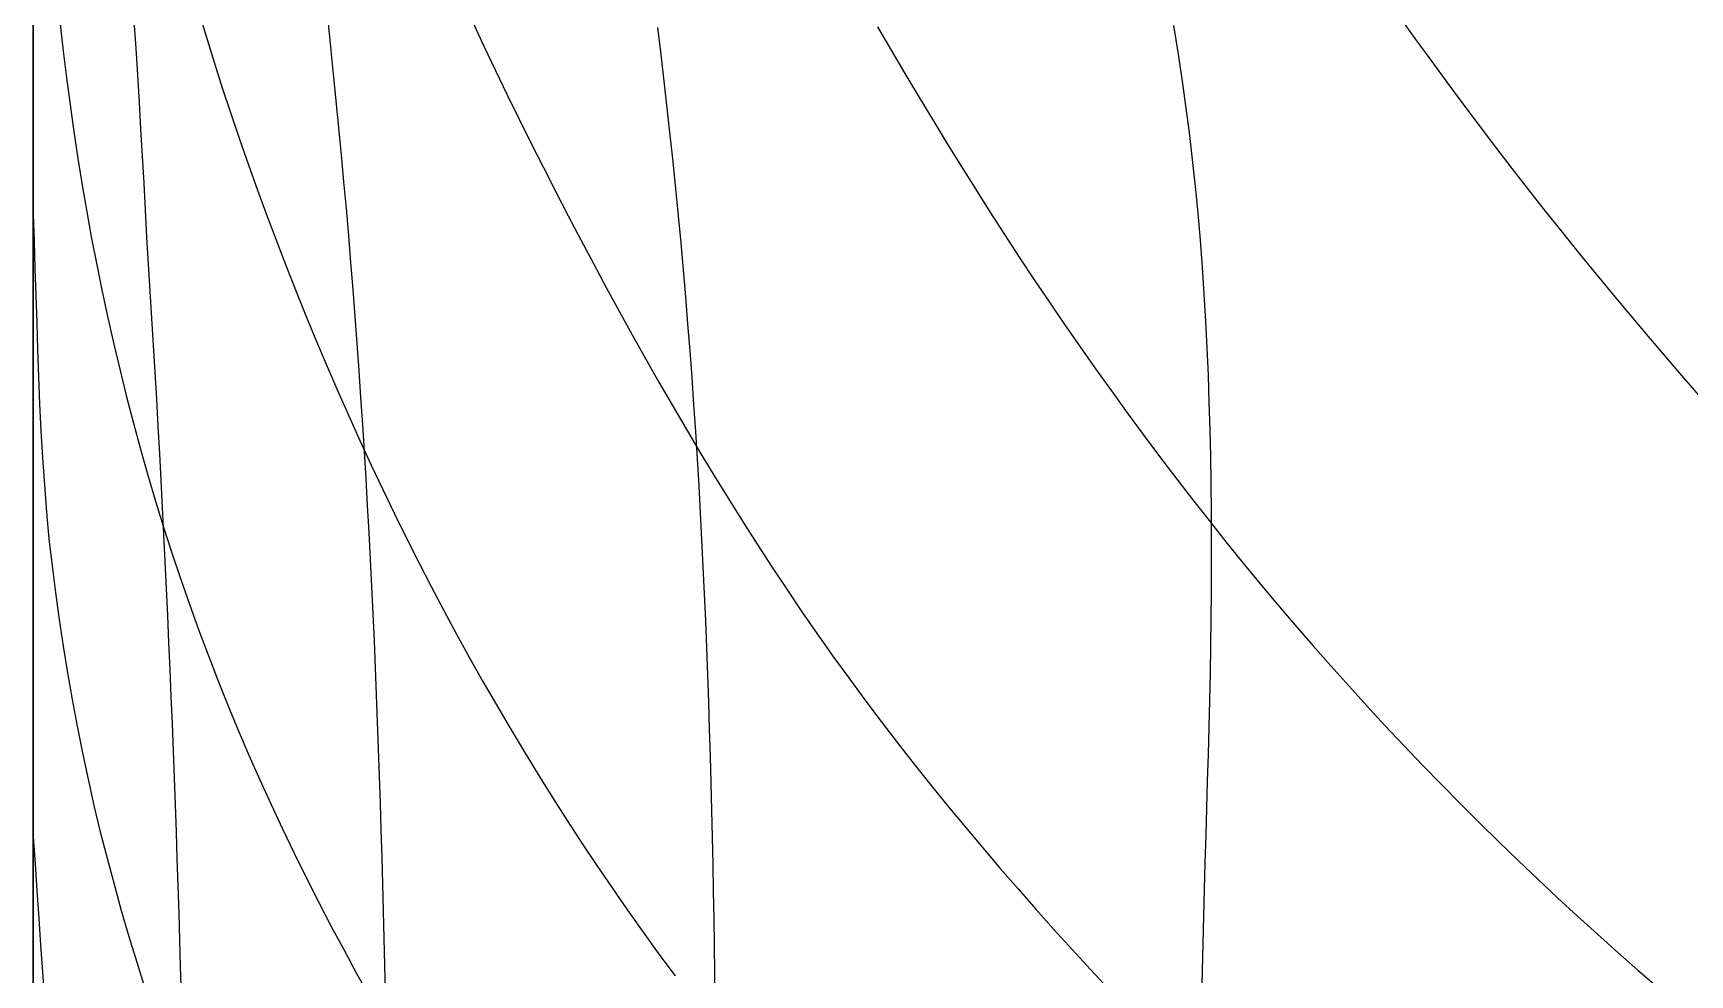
# Model space of a CAD drawing. Extents: x -15.9 to 15.9, y 0 to 26.7.
# Drawn here: x -15.92 to -9.79, y 9.07 to 12.55 of the extents above; entities that cross this region are included whole.
import ezdxf

# ---------------------------------------------------------------- set-up
doc = ezdxf.new("R2010")
doc.units = 0
doc.header["$MEASUREMENT"] = 0
doc.layers.add('Stations', color=7, linetype='Continuous')

msp = doc.modelspace()

# ---------------------------------------------------------------- linework, layer by layer
at = {"layer": 'Stations', "color": 135}
for points in [[(-15.92031, 12.63362), (-15.92031, 12.53361), (-15.92031, 12.4336), (-15.92031, 12.33359), (-15.92031, 12.23358), (-15.92031, 12.13357), (-15.92031, 12.03356), (-15.92031, 11.93355), (-15.92031, 11.83354), (-15.92031, 11.73353), (-15.92031, 11.63352), (-15.92031, 11.53351), (-15.92031, 11.4335), (-15.92031, 11.33349), (-15.92031, 11.23348), (-15.92031, 11.13347), (-15.92031, 11.03346), (-15.92031, 10.93345), (-15.92031, 10.83344), (-15.92031, 10.73343), (-15.92031, 10.63342), (-15.92031, 10.53341), (-15.92031, 10.4334), (-15.92031, 10.33339), (-15.92031, 10.23338), (-15.92031, 10.13337), (-15.92031, 10.03336), (-15.92031, 9.93335), (-15.92031, 9.83334), (-15.92031, 9.73333), (-15.92031, 9.63332), (-15.92031, 9.53331), (-15.92031, 9.4333), (-15.92031, 9.33329), (-15.92031, 9.23328), (-15.92031, 9.13327), (-15.92031, 9.03326)], [(-15.92031, 12.62702), (-15.92031, 12.52702), (-15.92031, 12.42702), (-15.92031, 12.32702), (-15.92031, 12.22702), (-15.92031, 12.12702), (-15.92031, 12.02702), (-15.92031, 11.92701), (-15.92031, 11.82702), (-15.92031, 11.72701), (-15.92031, 11.62701), (-15.92031, 11.52701), (-15.92031, 11.42701), (-15.92031, 11.32701), (-15.92031, 11.22701), (-15.92031, 11.12701), (-15.92031, 11.02701), (-15.92031, 10.92701), (-15.92031, 10.82701), (-15.92031, 10.72701), (-15.92031, 10.62701), (-15.92031, 10.52701), (-15.92031, 10.42701), (-15.92031, 10.32701), (-15.92031, 10.22701), (-15.92031, 10.127), (-15.92031, 10.027), (-15.92031, 9.927), (-15.92031, 9.827), (-15.92031, 9.727), (-15.92031, 9.627), (-15.92031, 9.527), (-15.92031, 9.427), (-15.92031, 9.327), (-15.92031, 9.227), (-15.92031, 9.127), (-15.92031, 9.027)], [(-15.3098, 12.63449), (-15.2811, 12.53872), (-15.25152, 12.44322), (-15.22105, 12.34799), (-15.18972, 12.25304), (-15.15756, 12.15837), (-15.1246, 12.06396), (-15.09087, 11.96983), (-15.05636, 11.87598), (-15.02109, 11.78241), (-14.98508, 11.68913), (-14.94832, 11.59613), (-14.91081, 11.50343), (-14.87257, 11.41103), (-14.83358, 11.31895), (-14.79384, 11.22718), (-14.75336, 11.13574), (-14.71212, 11.04464), (-14.67012, 10.95388), (-14.62737, 10.86348), (-14.58385, 10.77345), (-14.53956, 10.68378), (-14.4945, 10.59451), (-14.44865, 10.50564), (-14.40201, 10.41717), (-14.35458, 10.32914), (-14.30634, 10.24154), (-14.25731, 10.1544), (-14.20746, 10.06771), (-14.1568, 9.98148), (-14.10534, 9.89573), (-14.05308, 9.81049), (-14.00001, 9.72573), (-13.94615, 9.64148), (-13.8915, 9.55774), (-13.83606, 9.47452), (-13.7798, 9.39184), (-13.72275, 9.30973), (-13.6649, 9.22817), (-13.60626, 9.14717), (-13.54686, 9.06674)], [(-15.92031, 12.60067), (-15.92031, 12.50067), (-15.92031, 12.40067), (-15.92031, 12.30067), (-15.92031, 12.20067), (-15.92031, 12.10067), (-15.92031, 12.00066), (-15.92031, 11.90066), (-15.92031, 11.80066), (-15.92031, 11.70066), (-15.92031, 11.60066), (-15.92031, 11.50066), (-15.92031, 11.40065), (-15.92031, 11.30065), (-15.92031, 11.20065), (-15.92031, 11.10065), (-15.92031, 11.00065), (-15.92031, 10.90065), (-15.92031, 10.80065), (-15.92031, 10.70065), (-15.92031, 10.60065), (-15.92031, 10.50065), (-15.92031, 10.40065), (-15.92031, 10.30065), (-15.92031, 10.20065), (-15.92031, 10.10064), (-15.92031, 10.00064), (-15.92031, 9.90065), (-15.92031, 9.80064), (-15.92031, 9.70064), (-15.92031, 9.60064), (-15.92031, 9.50064), (-15.92031, 9.40064), (-15.92031, 9.30064), (-15.92031, 9.20064), (-15.92031, 9.10064), (-15.92031, 9.00064)], [(-15.92031, 12.599), (-15.92031, 12.499), (-15.92031, 12.399), (-15.92031, 12.299), (-15.92031, 12.199), (-15.92031, 12.099), (-15.92031, 11.999), (-15.92031, 11.899), (-15.92031, 11.799), (-15.92031, 11.699), (-15.92031, 11.599), (-15.92031, 11.499), (-15.92031, 11.399), (-15.92031, 11.299), (-15.92031, 11.199), (-15.92031, 11.099), (-15.92031, 10.999), (-15.92031, 10.899), (-15.92031, 10.799), (-15.92031, 10.699), (-15.92031, 10.599), (-15.92031, 10.499), (-15.92031, 10.399), (-15.92031, 10.299), (-15.92031, 10.19899), (-15.92031, 10.09899), (-15.92031, 9.99899), (-15.92031, 9.89899), (-15.92031, 9.79899), (-15.92031, 9.69899), (-15.92031, 9.59899), (-15.92031, 9.49899), (-15.92031, 9.39899), (-15.92031, 9.29899), (-15.92031, 9.19899), (-15.92031, 9.09899), (-15.92031, 8.99899)], [(-15.92031, 12.58777), (-15.92031, 12.48777), (-15.92031, 12.38777), (-15.92031, 12.28777), (-15.92031, 12.18777), (-15.92031, 12.08777), (-15.92031, 11.98777), (-15.92031, 11.88777), (-15.92031, 11.78777), (-15.92031, 11.68777), (-15.92031, 11.58777), (-15.92031, 11.48777), (-15.92031, 11.38777), (-15.92031, 11.28777), (-15.92031, 11.18777), (-15.92031, 11.08777), (-15.92031, 10.98777), (-15.92031, 10.88777), (-15.92031, 10.78777), (-15.92031, 10.68777), (-15.92031, 10.58777), (-15.92031, 10.48777), (-15.92031, 10.38777), (-15.92031, 10.28777), (-15.92031, 10.18777), (-15.92031, 10.08777), (-15.92031, 9.98777), (-15.92031, 9.88776), (-15.92031, 9.78776), (-15.92031, 9.68777), (-15.92031, 9.58776), (-15.92031, 9.48776), (-15.92031, 9.38776), (-15.92031, 9.28776), (-15.92031, 9.18776), (-15.92031, 9.08776), (-15.92031, 8.98776)], [(-15.92031, 8.98322), (-15.92031, 9.08319), (-15.92031, 9.18319), (-15.92031, 9.28321), (-15.92031, 9.3832), (-15.92031, 9.48322), (-15.92031, 9.58322), (-15.92031, 9.6832), (-15.92031, 9.78319), (-15.92031, 9.88321), (-15.92031, 9.98323), (-15.92031, 10.08318), (-15.92031, 10.1832), (-15.92031, 10.28322), (-15.92031, 10.38321), (-15.92031, 10.48321), (-15.92031, 10.58321), (-15.92031, 10.68323), (-15.92031, 10.78322), (-15.92031, 10.88325), (-15.92031, 10.98324), (-15.92031, 11.08321), (-15.92031, 11.18324), (-15.92031, 11.28326), (-15.92031, 11.38323), (-15.92031, 11.48325), (-15.92031, 11.58323), (-15.92031, 11.68321), (-15.92031, 11.78325), (-15.92031, 11.88326), (-15.92031, 11.98322), (-15.92031, 12.08324), (-15.92031, 12.18327), (-15.92031, 12.28324), (-15.92031, 12.38326), (-15.92031, 12.48326), (-15.92031, 12.58324)], [(-15.92031, 12.5823), (-15.92031, 12.48231), (-15.92031, 12.38231), (-15.92031, 12.28231), (-15.92031, 12.1823), (-15.92031, 12.0823), (-15.92031, 11.9823), (-15.92031, 11.8823), (-15.92031, 11.78231), (-15.92031, 11.68224), (-15.92031, 11.5823), (-15.92031, 11.4823), (-15.92031, 11.3823), (-15.92031, 11.28229), (-15.92031, 11.1822), (-15.92031, 11.0822), (-15.92031, 10.98215), (-15.92031, 10.88205), (-15.92031, 10.78194), (-15.92031, 10.68199), (-15.92031, 10.58189), (-15.92031, 10.48188), (-15.92031, 10.38208), (-15.92031, 10.28262), (-15.92031, 10.1824), (-15.92031, 10.08238), (-15.92031, 9.98236), (-15.92031, 9.8825), (-15.92031, 9.78246), (-15.92031, 9.68243), (-15.92031, 9.5824), (-15.92031, 9.48238), (-15.92031, 9.38236), (-15.92031, 9.28235), (-15.92031, 9.18234), (-15.92031, 9.08232), (-15.92031, 8.98232)], [(-15.92031, 12.5805), (-15.92031, 12.4805), (-15.92031, 12.3805), (-15.92031, 12.2805), (-15.92031, 12.1805), (-15.92031, 12.0805), (-15.92031, 11.9805), (-15.92031, 11.8805), (-15.92031, 11.7805), (-15.92031, 11.6805), (-15.92031, 11.5805), (-15.92031, 11.4805), (-15.92031, 11.3805), (-15.92031, 11.28049), (-15.92031, 11.1805), (-15.92031, 11.08049), (-15.92031, 10.98049), (-15.92031, 10.88049), (-15.92031, 10.78049), (-15.92031, 10.68049), (-15.92031, 10.58049), (-15.92031, 10.48049), (-15.92031, 10.38049), (-15.92031, 10.28049), (-15.92031, 10.18049), (-15.92031, 10.08049), (-15.92031, 9.98049), (-15.92031, 9.88049), (-15.92031, 9.78049), (-15.92031, 9.68049), (-15.92031, 9.58049), (-15.92031, 9.48049), (-15.92031, 9.38049), (-15.92031, 9.28049), (-15.92031, 9.18049), (-15.92031, 9.08049), (-15.92031, 8.98049)], [(-15.92031, 12.58016), (-15.92031, 12.48015), (-15.92031, 12.38015), (-15.92031, 12.28015), (-15.92031, 12.18015), (-15.92031, 12.08015), (-15.92031, 11.98015), (-15.92031, 11.88015), (-15.92031, 11.78015), (-15.92031, 11.68015), (-15.92031, 11.58015), (-15.92031, 11.48015), (-15.92031, 11.38015), (-15.92031, 11.28015), (-15.92031, 11.18015), (-15.92031, 11.08015), (-15.92031, 10.98015), (-15.92031, 10.88015), (-15.92031, 10.78015), (-15.92031, 10.68015), (-15.92031, 10.58015), (-15.92031, 10.48015), (-15.92031, 10.38015), (-15.92031, 10.28014), (-15.92031, 10.18015), (-15.92031, 10.08014), (-15.92031, 9.98014), (-15.92031, 9.88014), (-15.92031, 9.78014), (-15.92031, 9.68014), (-15.9203, 9.58003), (-15.9134, 9.48027), (-15.90651, 9.38044), (-15.89963, 9.28059), (-15.89281, 9.18072), (-15.88617, 9.08066), (-15.87844, 8.9813)], [(-15.92031, 12.58016), (-15.92031, 12.48015), (-15.92031, 12.38015), (-15.92031, 12.28015), (-15.92031, 12.18015), (-15.92031, 12.08015), (-15.92031, 11.98015), (-15.92031, 11.88015), (-15.92031, 11.78015), (-15.92031, 11.68015), (-15.92031, 11.58015), (-15.92031, 11.48015), (-15.92031, 11.38015), (-15.92031, 11.28015), (-15.92031, 11.18015), (-15.92031, 11.08015), (-15.92031, 10.98015), (-15.92031, 10.88015), (-15.92031, 10.78015), (-15.92031, 10.68015), (-15.92031, 10.58015), (-15.92031, 10.48015), (-15.92031, 10.38015), (-15.92031, 10.28015), (-15.92031, 10.18015), (-15.92031, 10.08014), (-15.92031, 9.98014), (-15.92031, 9.88014), (-15.92031, 9.78014), (-15.92031, 9.68014), (-15.92031, 9.58014), (-15.92031, 9.48014), (-15.92031, 9.38014), (-15.92031, 9.28014), (-15.92031, 9.18014), (-15.92031, 9.08014), (-15.92031, 8.98014)], [(-15.92031, 12.58015), (-15.92031, 12.48015), (-15.92031, 12.38015), (-15.92031, 12.28015), (-15.92031, 12.18015), (-15.92031, 12.08015), (-15.92031, 11.98015), (-15.92031, 11.88015), (-15.92031, 11.78015), (-15.92031, 11.68015), (-15.92031, 11.58014), (-15.92031, 11.48015), (-15.92031, 11.38015), (-15.92031, 11.28014), (-15.92031, 11.18014), (-15.92031, 11.08014), (-15.92031, 10.98014), (-15.92031, 10.88014), (-15.92031, 10.78014), (-15.92031, 10.68014), (-15.92031, 10.58014), (-15.92031, 10.48014), (-15.92031, 10.38014), (-15.92031, 10.28014), (-15.92031, 10.18014), (-15.92031, 10.08014), (-15.92031, 9.98014), (-15.92031, 9.88014), (-15.92031, 9.78014), (-15.92031, 9.68014), (-15.92031, 9.58014), (-15.92031, 9.48014), (-15.92031, 9.38014), (-15.92031, 9.28014), (-15.92031, 9.18014), (-15.92031, 9.08013), (-15.92031, 8.98014)], [(-15.92031, 12.58015), (-15.92031, 12.48014), (-15.92031, 12.38016), (-15.92031, 12.28014), (-15.92031, 12.18014), (-15.92031, 12.08014), (-15.92031, 11.98014), (-15.92031, 11.88014), (-15.92031, 11.78014), (-15.92031, 11.68014), (-15.92031, 11.58014), (-15.92031, 11.48014), (-15.92031, 11.38014), (-15.92031, 11.28014), (-15.92031, 11.18014), (-15.92031, 11.08033), (-15.92031, 10.98014), (-15.92031, 10.88014), (-15.92031, 10.78014), (-15.92031, 10.68014), (-15.92031, 10.58014), (-15.92031, 10.48014), (-15.92031, 10.38013), (-15.92031, 10.28014), (-15.92031, 10.18014), (-15.92031, 10.08013), (-15.92031, 9.98013), (-15.92031, 9.88013), (-15.92031, 9.78013), (-15.92031, 9.68013), (-15.92031, 9.58013), (-15.92031, 9.48013), (-15.92031, 9.38013), (-15.92031, 9.28013), (-15.92031, 9.18013), (-15.92031, 9.08013), (-15.92031, 8.98013)], [(-15.92031, 12.58015), (-15.92031, 12.48015), (-15.92031, 12.38015), (-15.92031, 12.28014), (-15.92031, 12.18014), (-15.92031, 12.08014), (-15.92031, 11.98014), (-15.92031, 11.88014), (-15.92031, 11.78014), (-15.92031, 11.68014), (-15.92031, 11.58014), (-15.92031, 11.48014), (-15.92031, 11.38014), (-15.92031, 11.28014), (-15.92031, 11.18014), (-15.92031, 11.08014), (-15.92031, 10.98014), (-15.92031, 10.88014), (-15.92031, 10.78014), (-15.92031, 10.68014), (-15.92031, 10.58014), (-15.92031, 10.48014), (-15.92031, 10.38014), (-15.92031, 10.28014), (-15.92031, 10.18013), (-15.92031, 10.08013), (-15.92031, 9.98013), (-15.92031, 9.88013), (-15.92031, 9.78013), (-15.92031, 9.68013), (-15.92031, 9.58013), (-15.92031, 9.48013), (-15.92031, 9.38013), (-15.92031, 9.28013), (-15.92031, 9.18013), (-15.92031, 9.08013), (-15.92031, 8.98013)], [(-15.92031, 12.58015), (-15.92031, 12.48015), (-15.92031, 12.38015), (-15.92031, 12.28015), (-15.92031, 12.18015), (-15.92031, 12.08015), (-15.92031, 11.98015), (-15.92031, 11.88015), (-15.92031, 11.78015), (-15.92031, 11.68015), (-15.92031, 11.58014), (-15.92031, 11.48015), (-15.92031, 11.38015), (-15.92031, 11.28014), (-15.92031, 11.18014), (-15.92031, 11.08014), (-15.92031, 10.98014), (-15.92031, 10.88014), (-15.92031, 10.78014), (-15.92031, 10.68014), (-15.92031, 10.58014), (-15.92031, 10.48014), (-15.92031, 10.38014), (-15.92031, 10.28014), (-15.92031, 10.18014), (-15.92031, 10.08014), (-15.92031, 9.98014), (-15.92031, 9.88014), (-15.92031, 9.78014), (-15.92031, 9.68014), (-15.92031, 9.58014), (-15.92031, 9.48014), (-15.92031, 9.38014), (-15.92031, 9.28013), (-15.92031, 9.18014), (-15.92031, 9.08014), (-15.92031, 8.98014)], [(-15.92031, 12.58013), (-15.92031, 12.48013), (-15.92031, 12.38012), (-15.92031, 12.28013), (-15.92031, 12.18012), (-15.92031, 12.08012), (-15.92031, 11.98012), (-15.92031, 11.88012), (-15.92031, 11.78012), (-15.92031, 11.68012), (-15.92031, 11.58012), (-15.92031, 11.48012), (-15.92031, 11.38012), (-15.92031, 11.28012), (-15.92031, 11.18012), (-15.92031, 11.08012), (-15.92031, 10.98011), (-15.92031, 10.88011), (-15.92031, 10.78011), (-15.92031, 10.68011), (-15.92031, 10.58011), (-15.92031, 10.48011), (-15.92031, 10.38011), (-15.92031, 10.28011), (-15.92031, 10.18011), (-15.92031, 10.08011), (-15.92031, 9.98011), (-15.92031, 9.88011), (-15.92031, 9.7801), (-15.92031, 9.6801), (-15.92031, 9.5801), (-15.92031, 9.4801), (-15.92031, 9.3801), (-15.92031, 9.2801), (-15.92031, 9.1801), (-15.92031, 9.0801), (-15.92031, 8.9801)], [(-15.92031, 12.58011), (-15.92031, 12.48011), (-15.92031, 12.38011), (-15.92031, 12.28011), (-15.92031, 12.18011), (-15.92031, 12.08011), (-15.92031, 11.9801), (-15.92031, 11.89019), (-15.91998, 11.8798), (-15.91682, 11.77981), (-15.91365, 11.68003), (-15.91045, 11.57998), (-15.9072, 11.48011), (-15.90386, 11.37999), (-15.90036, 11.28012), (-15.89638, 11.18011), (-15.89149, 11.08024), (-15.88538, 10.98039), (-15.87825, 10.88072), (-15.87053, 10.78073), (-15.86188, 10.68125), (-15.85036, 10.58208), (-15.83771, 10.48287), (-15.82404, 10.38376), (-15.80919, 10.28482), (-15.79312, 10.18615), (-15.77589, 10.0877), (-15.75758, 9.98944), (-15.73812, 9.89137), (-15.7174, 9.79355), (-15.6953, 9.69604), (-15.67185, 9.59884), (-15.64715, 9.50195), (-15.6213, 9.40536), (-15.5943, 9.30883), (-15.56632, 9.21286), (-15.53728, 9.11719), (-15.5072, 9.02183)], [(-15.92031, 12.58008), (-15.92031, 12.48007), (-15.92031, 12.38007), (-15.92031, 12.28008), (-15.92031, 12.18007), (-15.92031, 12.08007), (-15.92031, 11.98007), (-15.92031, 11.88007), (-15.92031, 11.78007), (-15.92031, 11.68007), (-15.92031, 11.58007), (-15.92031, 11.48007), (-15.92031, 11.38006), (-15.92031, 11.28006), (-15.92031, 11.18006), (-15.92031, 11.08006), (-15.92031, 10.98006), (-15.92031, 10.88006), (-15.92031, 10.78006), (-15.92031, 10.68006), (-15.92031, 10.58006), (-15.92031, 10.48005), (-15.92031, 10.38005), (-15.92031, 10.28005), (-15.92031, 10.18005), (-15.92031, 10.08005), (-15.92031, 9.98005), (-15.92031, 9.88005), (-15.92031, 9.78005), (-15.92031, 9.68005), (-15.92031, 9.58004), (-15.92031, 9.48004), (-15.92031, 9.38004), (-15.92031, 9.28004), (-15.92031, 9.18004), (-15.92031, 9.08004), (-15.92031, 8.98004)], [(-15.82056, 12.58306), (-15.8091, 12.48376), (-15.7969, 12.38452), (-15.78388, 12.28537), (-15.76992, 12.18632), (-15.75495, 12.08743), (-15.73895, 11.98871), (-15.72195, 11.89018), (-15.70397, 11.79182), (-15.685, 11.69363), (-15.66502, 11.59565), (-15.64402, 11.49789), (-15.622, 11.40035), (-15.59894, 11.30306), (-15.57485, 11.20602), (-15.54968, 11.10925), (-15.52341, 11.01277), (-15.49603, 10.91661), (-15.46753, 10.82076), (-15.43794, 10.72526), (-15.40725, 10.63009), (-15.37547, 10.53529), (-15.34259, 10.44085), (-15.30862, 10.34682), (-15.27355, 10.25317), (-15.23741, 10.15993), (-15.2002, 10.06713), (-15.1619, 9.97476), (-15.12255, 9.88283), (-15.08216, 9.79137), (-15.04075, 9.70036), (-14.99833, 9.60981), (-14.95493, 9.51972), (-14.91058, 9.43009), (-14.8652, 9.34074), (-14.81903, 9.25206), (-14.77199, 9.16384), (-14.72411, 9.07607), (-14.67543, 8.98873)], [(-15.54747, 12.59475), (-15.54113, 12.49495), (-15.53488, 12.39514), (-15.52876, 12.29533), (-15.52278, 12.1955), (-15.51701, 12.09564), (-15.51157, 11.9956), (-15.50645, 11.89573), (-15.50129, 11.79594), (-15.49559, 11.69617), (-15.48941, 11.59639), (-15.48306, 11.49659), (-15.47671, 11.3968), (-15.4705, 11.29703), (-15.46449, 11.19721), (-15.45874, 11.09738), (-15.45322, 10.99753), (-15.44789, 10.89767), (-15.44275, 10.7978), (-15.43776, 10.69793), (-15.43292, 10.59804), (-15.42823, 10.49815), (-15.42367, 10.39826), (-15.41924, 10.29834), (-15.41495, 10.19844), (-15.41079, 10.09852), (-15.40676, 9.99861), (-15.40286, 9.89868), (-15.3991, 9.79876), (-15.39546, 9.69882), (-15.39194, 9.59888), (-15.38855, 9.49894), (-15.38527, 9.39899), (-15.38212, 9.29904), (-15.37907, 9.19909), (-15.37613, 9.09913), (-15.37331, 8.99917)], [(-14.83129, 12.59838), (-14.82076, 12.49894), (-14.8105, 12.39948), (-14.80052, 12.29996), (-14.79081, 12.20043), (-14.78139, 12.10088), (-14.77225, 12.0013), (-14.7634, 11.90168), (-14.75483, 11.80205), (-14.74656, 11.7024), (-14.73858, 11.6027), (-14.73089, 11.50302), (-14.72348, 11.40329), (-14.71636, 11.30353), (-14.70953, 11.20378), (-14.70297, 11.10398), (-14.69669, 11.00418), (-14.69068, 10.90437), (-14.68493, 10.80453), (-14.67944, 10.70468), (-14.67421, 10.60481), (-14.66922, 10.50494), (-14.66447, 10.40505), (-14.65994, 10.30514), (-14.65565, 10.20525), (-14.65156, 10.10532), (-14.64768, 10.0054), (-14.64401, 9.90546), (-14.64053, 9.80553), (-14.63723, 9.70556), (-14.63412, 9.60563), (-14.63119, 9.50566), (-14.62843, 9.4057), (-14.62584, 9.30573), (-14.62342, 9.20576), (-14.62115, 9.10578), (-14.61904, 9.00581)], [(-14.29594, 12.59278), (-14.25356, 12.50218), (-14.21064, 12.4119), (-14.16714, 12.32182), (-14.12313, 12.23206), (-14.07857, 12.1425), (-14.03353, 12.05325), (-13.98792, 11.96407), (-13.94193, 11.87531), (-13.89546, 11.78674), (-13.84852, 11.69846), (-13.80116, 11.61051), (-13.75326, 11.52272), (-13.70487, 11.43522), (-13.65596, 11.34798), (-13.60656, 11.26106), (-13.55658, 11.1744), (-13.50606, 11.08811), (-13.45493, 11.00215), (-13.40319, 10.91657), (-13.35079, 10.83142), (-13.29767, 10.74665), (-13.24386, 10.66238), (-13.18929, 10.57857), (-13.13394, 10.49526), (-13.07784, 10.41253), (-13.0209, 10.33028), (-12.96317, 10.24862), (-12.90466, 10.16758), (-12.8453, 10.08705), (-12.78519, 10.00715), (-12.72431, 9.92785), (-12.66266, 9.84909), (-12.60021, 9.77081), (-12.53718, 9.69324), (-12.47345, 9.61616), (-12.40913, 9.53962), (-12.34423, 9.46359), (-12.27872, 9.38801), (-12.21266, 9.31294), (-12.14606, 9.23838), (-12.0789, 9.16431), (-12.01116, 9.09069), (-11.9429, 9.01761)], [(-13.61238, 12.57084), (-13.60005, 12.47151), (-13.58819, 12.37231), (-13.57675, 12.27289), (-13.56576, 12.17352), (-13.5552, 12.07407), (-13.54505, 11.97457), (-13.53533, 11.87508), (-13.52601, 11.77546), (-13.5171, 11.67593), (-13.50857, 11.57621), (-13.50044, 11.47665), (-13.49268, 11.37685), (-13.48532, 11.27723), (-13.4783, 11.17737), (-13.47167, 11.07767), (-13.46538, 10.97779), (-13.45945, 10.87803), (-13.45385, 10.77813), (-13.4486, 10.6783), (-13.44366, 10.57841), (-13.43904, 10.47849), (-13.43472, 10.37864), (-13.43068, 10.27865), (-13.42693, 10.17884), (-13.42343, 10.07877), (-13.42021, 9.9789), (-13.41723, 9.87888), (-13.41449, 9.77892), (-13.41198, 9.67898), (-13.4097, 9.57892), (-13.40762, 9.47905), (-13.40575, 9.37901), (-13.40407, 9.27906), (-13.40258, 9.17908), (-13.40125, 9.07902), (-13.4001, 8.97916)], [(-12.798, 12.57356), (-12.74774, 12.48712), (-12.69701, 12.40093), (-12.64583, 12.31501), (-12.59419, 12.22936), (-12.54208, 12.144), (-12.4895, 12.05893), (-12.43653, 11.97433), (-12.38294, 11.88988), (-12.32882, 11.80578), (-12.27411, 11.72205), (-12.21883, 11.63871), (-12.16296, 11.55576), (-12.1065, 11.47322), (-12.04945, 11.39107), (-11.99182, 11.30934), (-11.93361, 11.22803), (-11.87484, 11.14711), (-11.81556, 11.06657), (-11.75574, 10.98646), (-11.6953, 10.90678), (-11.63426, 10.82758), (-11.57258, 10.74888), (-11.51025, 10.67069), (-11.44714, 10.59287), (-11.38353, 10.51575), (-11.31927, 10.43917), (-11.25437, 10.36312), (-11.18884, 10.28762), (-11.1227, 10.21264), (-11.05594, 10.13821), (-10.9886, 10.06432), (-10.92067, 9.99095), (-10.85217, 9.91811), (-10.78312, 9.84579), (-10.7135, 9.77402), (-10.64319, 9.70268), (-10.57244, 9.63205), (-10.50112, 9.562), (-10.42924, 9.49251), (-10.35679, 9.42359), (-10.28379, 9.35527), (-10.21025, 9.28754), (-10.13616, 9.22037), (-10.06158, 9.15377), (-9.98651, 9.08771), (-9.91096, 9.0222)], [(-11.70388, 12.57874), (-11.68806, 12.48002), (-11.67315, 12.38106), (-11.65922, 12.28205), (-11.64631, 12.1829), (-11.63449, 12.08364), (-11.62379, 11.98413), (-11.6142, 11.8846), (-11.60565, 11.78498), (-11.59808, 11.68529), (-11.59142, 11.58543), (-11.58561, 11.48561), (-11.58059, 11.38574), (-11.5763, 11.28585), (-11.5727, 11.18591), (-11.56978, 11.08595), (-11.5675, 10.98599), (-11.56583, 10.88602), (-11.56475, 10.78604), (-11.56423, 10.68596), (-11.56423, 10.58596), (-11.56474, 10.48598), (-11.56571, 10.386), (-11.56711, 10.28602), (-11.56891, 10.18594), (-11.57106, 10.08595), (-11.57354, 9.98599), (-11.57625, 9.88601), (-11.57911, 9.78616), (-11.58205, 9.6861), (-11.58497, 9.58615), (-11.58777, 9.48619), (-11.59044, 9.38622), (-11.59298, 9.28625), (-11.59541, 9.18615), (-11.59775, 9.08616), (-11.60002, 8.98633)], [(-10.86971, 12.61218), (-10.8116, 12.53077), (-10.75298, 12.44972), (-10.69386, 12.36904), (-10.63426, 12.28869), (-10.57422, 12.20867), (-10.51372, 12.12901), (-10.45273, 12.04973), (-10.39125, 11.97086), (-10.32928, 11.89238), (-10.26684, 11.81429), (-10.20395, 11.73657), (-10.14069, 11.65917), (-10.07709, 11.58204), (-10.01309, 11.50523), (-9.94865, 11.42878), (-9.88373, 11.35273), (-9.81831, 11.27711), (-9.75235, 11.20197)]]:
    msp.add_lwpolyline(points, dxfattribs=at)

doc.saveas('drawing.dxf')
